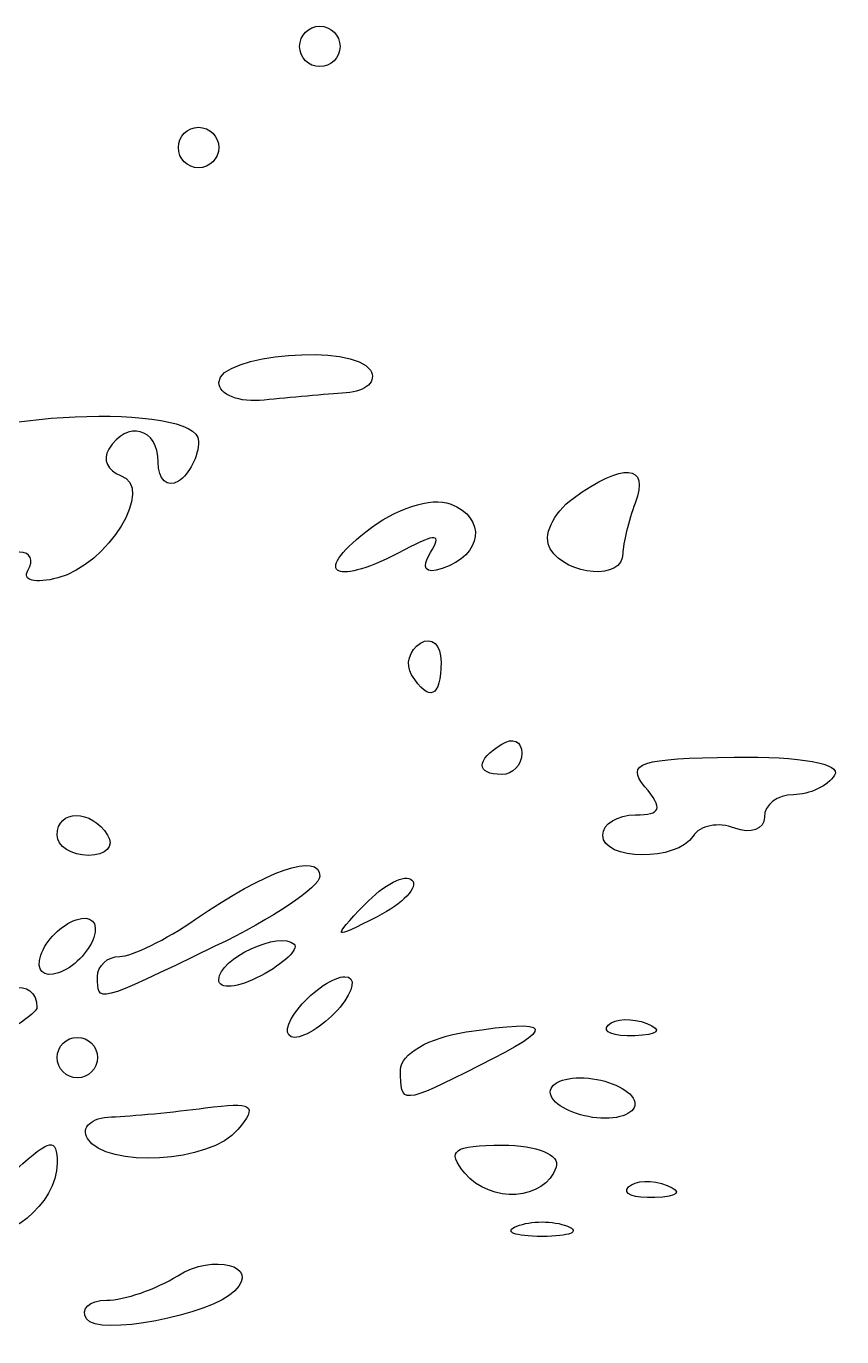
# Model space of a CAD drawing. Header units: centimetres. Extents: x -12.1 to 12.1, y -9.6 to 9.6.
# Drawn here: x 6.44 to 7.508, y -5.935 to -4.221 of the extents above; entities that cross this region are included whole.
import ezdxf

# ---------------------------------------------------------------- set-up
doc = ezdxf.new("R2010")
doc.units = ezdxf.units.CM
doc.header["$MEASUREMENT"] = 0
doc.layers.add('Layer 1', color=7, linetype='Continuous')

msp = doc.modelspace()

# ---------------------------------------------------------------- linework, layer by layer
at = {"layer": 'Layer 1'}
for points, knots in [([(6.85082, -4.24711), (6.85082, -4.23255), (6.83892, -4.22065), (6.82437, -4.22065), (6.82437, -4.22065), (6.80981, -4.22065), (6.79791, -4.23255), (6.79791, -4.24711), (6.79791, -4.24711), (6.79791, -4.26166), (6.80981, -4.27356), (6.82437, -4.27356), (6.82437, -4.27356), (6.83892, -4.27356), (6.85082, -4.26166), (6.85082, -4.24711)], [0, 0, 0, 0, 0.2, 0.2, 0.2, 0.2, 0.4, 0.4, 0.4, 0.4, 0.6, 0.6, 0.6, 0.6, 1, 1, 1, 1]), ([(6.69207, -4.3794), (6.69207, -4.36484), (6.68017, -4.35294), (6.66562, -4.35294), (6.66562, -4.35294), (6.65106, -4.35294), (6.63916, -4.36484), (6.63916, -4.3794), (6.63916, -4.3794), (6.63916, -4.39395), (6.65106, -4.40586), (6.66562, -4.40586), (6.66562, -4.40586), (6.68017, -4.40586), (6.69207, -4.39395), (6.69207, -4.3794)], [0, 0, 0, 0, 0.2, 0.2, 0.2, 0.2, 0.4, 0.4, 0.4, 0.4, 0.6, 0.6, 0.6, 0.6, 1, 1, 1, 1]), ([(6.859, -4.70027), (6.88532, -4.69842), (6.89954, -4.68505), (6.89059, -4.67057), (6.89059, -4.67057), (6.86869, -4.63513), (6.69219, -4.64945), (6.69213, -4.68667), (6.69213, -4.68667), (6.6921, -4.70287), (6.71886, -4.71332), (6.75161, -4.70989), (6.75161, -4.70989), (6.78435, -4.70646), (6.83267, -4.70213), (6.859, -4.70027)], [0, 0, 0, 0, 0.2, 0.2, 0.2, 0.2, 0.4, 0.4, 0.4, 0.4, 0.6, 0.6, 0.6, 0.6, 1, 1, 1, 1]), ([(6.11736, -5.02528), (6.16424, -5.01894), (6.24129, -5.01197), (6.28858, -5.00979), (6.28858, -5.00979), (6.37858, -5.00564), (6.39737, -4.97018), (6.3415, -4.90996), (6.3415, -4.90996), (6.31444, -4.8808), (6.31724, -4.87743), (6.35689, -4.89144), (6.35689, -4.89144), (6.38355, -4.90086), (6.41699, -4.90856), (6.43122, -4.90856), (6.43122, -4.90856), (6.44543, -4.90856), (6.4504, -4.91936), (6.44224, -4.93255), (6.44224, -4.93255), (6.43409, -4.94575), (6.45162, -4.95022), (6.48121, -4.94248), (6.48121, -4.94248), (6.54706, -4.92526), (6.60933, -4.82366), (6.56341, -4.80835), (6.56341, -4.80835), (6.54668, -4.80277), (6.53972, -4.78732), (6.54795, -4.77401), (6.54795, -4.77401), (6.57187, -4.73531), (6.6127, -4.74606), (6.6127, -4.79106), (6.6127, -4.79106), (6.6127, -4.81375), (6.62461, -4.82495), (6.63916, -4.81596), (6.63916, -4.81596), (6.65371, -4.80697), (6.66562, -4.78336), (6.66562, -4.76349), (6.66562, -4.76349), (6.66562, -4.71156), (6.3525, -4.72533), (6.31168, -4.77905), (6.31168, -4.77905), (6.29534, -4.80056), (6.23725, -4.84547), (6.18258, -4.87885), (6.18258, -4.87885), (6.12743, -4.91253), (6.09098, -4.95213), (6.10068, -4.96783), (6.10068, -4.96783), (6.1103, -4.98339), (6.10665, -4.989), (6.09258, -4.9803), (6.09258, -4.9803), (6.07851, -4.97161), (6.03203, -4.98853), (5.98928, -5.01791), (5.98928, -5.01791), (5.92476, -5.06226), (5.92179, -5.0684), (5.97184, -5.05407), (5.97184, -5.05407), (6.00499, -5.04458), (6.07048, -5.03162), (6.11736, -5.02528)], [0, 0, 0, 0, 0.0526316, 0.0526316, 0.0526316, 0.0526316, 0.1052632, 0.1052632, 0.1052632, 0.1052632, 0.1578947, 0.1578947, 0.1578947, 0.1578947, 0.2105263, 0.2105263, 0.2105263, 0.2105263, 0.2631579, 0.2631579, 0.2631579, 0.2631579, 0.3157895, 0.3157895, 0.3157895, 0.3157895, 0.3684211, 0.3684211, 0.3684211, 0.3684211, 0.4210526, 0.4210526, 0.4210526, 0.4210526, 0.4736842, 0.4736842, 0.4736842, 0.4736842, 0.5263158, 0.5263158, 0.5263158, 0.5263158, 0.5789474, 0.5789474, 0.5789474, 0.5789474, 0.6315789, 0.6315789, 0.6315789, 0.6315789, 0.6842105, 0.6842105, 0.6842105, 0.6842105, 0.7368421, 0.7368421, 0.7368421, 0.7368421, 0.7894737, 0.7894737, 0.7894737, 0.7894737, 0.8421053, 0.8421053, 0.8421053, 0.8421053, 0.8947368, 0.8947368, 0.8947368, 0.8947368, 1, 1, 1, 1]), ([(7.22124, -4.91073), (7.22124, -4.89737), (7.22847, -4.8676), (7.2373, -4.84458), (7.2373, -4.84458), (7.25697, -4.79332), (7.22146, -4.79062), (7.15611, -4.8384), (7.15611, -4.8384), (7.12928, -4.85802), (7.1158, -4.88779), (7.12615, -4.90455), (7.12615, -4.90455), (7.14855, -4.94078), (7.22124, -4.9455), (7.22124, -4.91073)], [0, 0, 0, 0, 0.2, 0.2, 0.2, 0.2, 0.4, 0.4, 0.4, 0.4, 0.6, 0.6, 0.6, 0.6, 1, 1, 1, 1]), ([(6.93513, -4.90592), (6.97708, -4.88347), (6.98491, -4.88426), (6.96939, -4.90936), (6.96939, -4.90936), (6.9566, -4.93006), (6.96206, -4.93763), (6.98439, -4.93019), (6.98439, -4.93019), (7.0376, -4.91245), (7.04371, -4.86425), (6.99511, -4.84561), (6.99511, -4.84561), (6.97045, -4.83614), (6.92309, -4.85175), (6.88459, -4.88203), (6.88459, -4.88203), (6.81255, -4.9387), (6.84512, -4.9541), (6.93513, -4.90592)], [0, 0, 0, 0, 0.1666667, 0.1666667, 0.1666667, 0.1666667, 0.3333333, 0.3333333, 0.3333333, 0.3333333, 0.5, 0.5, 0.5, 0.5, 0.6666667, 0.6666667, 0.6666667, 0.6666667, 1, 1, 1, 1]), ([(6.98312, -5.05252), (6.98312, -5.02984), (6.97101, -5.01875), (6.95623, -5.02789), (6.95623, -5.02789), (6.94144, -5.03703), (6.93618, -5.0556), (6.94456, -5.06914), (6.94456, -5.06914), (6.96724, -5.10584), (6.98312, -5.099), (6.98312, -5.05252)], [0, 0, 0, 0, 0.25, 0.25, 0.25, 0.25, 0.5, 0.5, 0.5, 0.5, 1, 1, 1, 1]), ([(7.08895, -5.17159), (7.08895, -5.15617), (7.07704, -5.15092), (7.06249, -5.15992), (7.06249, -5.15992), (7.02859, -5.18087), (7.02859, -5.19961), (7.06249, -5.19961), (7.06249, -5.19961), (7.07704, -5.19961), (7.08895, -5.187), (7.08895, -5.17159)], [0, 0, 0, 0, 0.25, 0.25, 0.25, 0.25, 0.5, 0.5, 0.5, 0.5, 1, 1, 1, 1]), ([(7.31313, -5.28014), (7.32173, -5.26622), (7.34625, -5.26154), (7.36761, -5.26974), (7.36761, -5.26974), (7.38897, -5.27793), (7.40645, -5.27146), (7.40645, -5.25535), (7.40645, -5.25535), (7.40645, -5.23924), (7.4236, -5.22606), (7.44457, -5.22606), (7.44457, -5.22606), (7.46554, -5.22606), (7.48979, -5.2146), (7.49844, -5.20059), (7.49844, -5.20059), (7.50786, -5.18536), (7.45492, -5.17583), (7.36675, -5.17688), (7.36675, -5.17688), (7.24369, -5.17835), (7.22439, -5.18475), (7.24998, -5.21558), (7.24998, -5.21558), (7.27407, -5.24461), (7.27145, -5.25252), (7.23771, -5.25252), (7.23771, -5.25252), (7.2141, -5.25252), (7.19478, -5.26443), (7.19478, -5.27898), (7.19478, -5.27898), (7.19478, -5.31275), (7.29239, -5.3137), (7.31313, -5.28014)], [0, 0, 0, 0, 0.1, 0.1, 0.1, 0.1, 0.2, 0.2, 0.2, 0.2, 0.3, 0.3, 0.3, 0.3, 0.4, 0.4, 0.4, 0.4, 0.5, 0.5, 0.5, 0.5, 0.6, 0.6, 0.6, 0.6, 0.7, 0.7, 0.7, 0.7, 0.8, 0.8, 0.8, 0.8, 1, 1, 1, 1]), ([(6.54655, -5.27898), (6.52539, -5.24475), (6.48041, -5.24475), (6.48041, -5.27898), (6.48041, -5.27898), (6.48041, -5.29353), (6.49897, -5.30544), (6.52166, -5.30544), (6.52166, -5.30544), (6.54434, -5.30544), (6.55555, -5.29353), (6.54655, -5.27898)], [0, 0, 0, 0, 0.25, 0.25, 0.25, 0.25, 0.5, 0.5, 0.5, 0.5, 1, 1, 1, 1]), ([(6.68712, -5.42444), (6.7626, -5.38802), (6.82437, -5.34673), (6.82437, -5.33266), (6.82437, -5.33266), (6.82437, -5.3008), (6.75375, -5.32528), (6.66153, -5.38912), (6.66153, -5.38912), (6.6229, -5.41586), (6.57826, -5.43773), (6.56231, -5.43773), (6.56231, -5.43773), (6.54637, -5.43773), (6.53332, -5.44964), (6.53332, -5.46419), (6.53332, -5.46419), (6.53332, -5.49937), (6.53004, -5.50022), (6.68712, -5.42444)], [0, 0, 0, 0, 0.1666667, 0.1666667, 0.1666667, 0.1666667, 0.3333333, 0.3333333, 0.3333333, 0.3333333, 0.5, 0.5, 0.5, 0.5, 0.6666667, 0.6666667, 0.6666667, 0.6666667, 1, 1, 1, 1]), ([(6.94506, -5.33794), (6.93619, -5.32907), (6.90839, -5.34334), (6.88327, -5.36964), (6.88327, -5.36964), (6.8396, -5.41535), (6.84032, -5.41606), (6.89939, -5.38576), (6.89939, -5.38576), (6.93338, -5.36833), (6.95393, -5.34681), (6.94506, -5.33794)], [0, 0, 0, 0, 0.25, 0.25, 0.25, 0.25, 0.5, 0.5, 0.5, 0.5, 1, 1, 1, 1]), ([(6.52836, -5.41293), (6.53498, -5.39308), (6.52506, -5.38316), (6.50521, -5.38977), (6.50521, -5.38977), (6.48611, -5.39614), (6.46528, -5.41698), (6.45891, -5.43608), (6.45891, -5.43608), (6.4523, -5.45592), (6.46222, -5.46584), (6.48206, -5.45923), (6.48206, -5.45923), (6.50116, -5.45286), (6.52199, -5.43203), (6.52836, -5.41293)], [0, 0, 0, 0, 0.2, 0.2, 0.2, 0.2, 0.4, 0.4, 0.4, 0.4, 0.6, 0.6, 0.6, 0.6, 1, 1, 1, 1]), ([(6.79073, -5.42173), (6.77221, -5.40322), (6.69207, -5.44076), (6.69207, -5.46795), (6.69207, -5.46795), (6.69207, -5.48147), (6.71689, -5.47923), (6.74726, -5.46298), (6.74726, -5.46298), (6.77761, -5.44673), (6.79717, -5.42817), (6.79073, -5.42173)], [0, 0, 0, 0, 0.25, 0.25, 0.25, 0.25, 0.5, 0.5, 0.5, 0.5, 1, 1, 1, 1]), ([(6.45395, -5.50451), (6.45395, -5.46322), (6.39825, -5.47286), (6.3739, -5.51837), (6.3739, -5.51837), (6.34656, -5.56945), (6.34863, -5.57161), (6.39903, -5.54464), (6.39903, -5.54464), (6.42923, -5.52847), (6.45395, -5.51041), (6.45395, -5.50451)], [0, 0, 0, 0, 0.25, 0.25, 0.25, 0.25, 0.5, 0.5, 0.5, 0.5, 1, 1, 1, 1]), ([(6.85082, -5.50388), (6.8692, -5.48174), (6.87206, -5.46419), (6.8573, -5.46419), (6.8573, -5.46419), (6.84275, -5.46419), (6.81602, -5.48205), (6.79791, -5.50388), (6.79791, -5.50388), (6.77953, -5.52601), (6.77667, -5.54356), (6.79143, -5.54356), (6.79143, -5.54356), (6.80598, -5.54356), (6.83271, -5.5257), (6.85082, -5.50388)], [0, 0, 0, 0, 0.2, 0.2, 0.2, 0.2, 0.4, 0.4, 0.4, 0.4, 0.6, 0.6, 0.6, 0.6, 1, 1, 1, 1]), ([(7.03361, -5.58049), (7.13547, -5.52968), (7.13123, -5.51895), (7.01619, -5.53647), (7.01619, -5.53647), (6.96682, -5.54399), (6.9302, -5.56519), (6.9302, -5.58625), (6.9302, -5.58625), (6.9302, -5.63199), (6.93042, -5.63197), (7.03361, -5.58049)], [0, 0, 0, 0, 0.25, 0.25, 0.25, 0.25, 0.5, 0.5, 0.5, 0.5, 1, 1, 1, 1]), ([(7.25266, -5.52549), (7.23356, -5.51785), (7.21074, -5.51879), (7.20195, -5.52758), (7.20195, -5.52758), (7.19316, -5.53637), (7.20878, -5.54262), (7.23667, -5.54147), (7.23667, -5.54147), (7.2675, -5.54021), (7.27377, -5.53394), (7.25266, -5.52549)], [0, 0, 0, 0, 0.25, 0.25, 0.25, 0.25, 0.5, 0.5, 0.5, 0.5, 1, 1, 1, 1]), ([(6.53332, -5.57002), (6.53332, -5.55547), (6.52142, -5.54356), (6.50687, -5.54356), (6.50687, -5.54356), (6.49231, -5.54356), (6.48041, -5.55547), (6.48041, -5.57002), (6.48041, -5.57002), (6.48041, -5.58457), (6.49231, -5.59648), (6.50687, -5.59648), (6.50687, -5.59648), (6.52142, -5.59648), (6.53332, -5.58457), (6.53332, -5.57002)], [0, 0, 0, 0, 0.2, 0.2, 0.2, 0.2, 0.4, 0.4, 0.4, 0.4, 0.6, 0.6, 0.6, 0.6, 1, 1, 1, 1]), ([(7.23447, -5.62294), (7.22547, -5.60839), (7.1943, -5.59648), (7.1652, -5.59648), (7.1652, -5.59648), (7.1361, -5.59648), (7.11964, -5.60839), (7.12864, -5.62294), (7.12864, -5.62294), (7.13763, -5.63749), (7.1688, -5.6494), (7.1979, -5.6494), (7.1979, -5.6494), (7.22701, -5.6494), (7.24346, -5.63749), (7.23447, -5.62294)], [0, 0, 0, 0, 0.2, 0.2, 0.2, 0.2, 0.4, 0.4, 0.4, 0.4, 0.6, 0.6, 0.6, 0.6, 1, 1, 1, 1]), ([(6.7172, -5.66423), (6.74365, -5.63236), (6.73662, -5.62774), (6.67414, -5.63595), (6.67414, -5.63595), (6.63307, -5.64134), (6.57793, -5.64657), (6.5516, -5.64757), (6.5516, -5.64757), (6.52528, -5.64858), (6.5111, -5.6613), (6.5201, -5.67586), (6.5201, -5.67586), (6.54471, -5.71568), (6.68118, -5.70763), (6.7172, -5.66423)], [0, 0, 0, 0, 0.2, 0.2, 0.2, 0.2, 0.4, 0.4, 0.4, 0.4, 0.6, 0.6, 0.6, 0.6, 1, 1, 1, 1]), ([(6.31328, -5.81625), (6.3305, -5.79433), (6.35781, -5.78456), (6.37397, -5.79455), (6.37397, -5.79455), (6.41129, -5.81761), (6.48041, -5.76153), (6.48041, -5.7082), (6.48041, -5.7082), (6.48041, -5.67422), (6.47183, -5.67541), (6.42749, -5.71554), (6.42749, -5.71554), (6.39839, -5.74188), (6.37457, -5.75418), (6.37457, -5.74286), (6.37457, -5.74286), (6.37457, -5.73155), (6.35795, -5.73609), (6.33763, -5.75295), (6.33763, -5.75295), (6.31731, -5.76982), (6.2548, -5.80737), (6.19872, -5.83641), (6.19872, -5.83641), (6.19872, -5.83641), (6.09676, -5.88921), (6.09676, -5.88921), (6.09676, -5.88921), (6.09676, -5.88921), (6.18937, -5.87266), (6.18937, -5.87266), (6.18937, -5.87266), (6.2403, -5.86356), (6.29606, -5.83818), (6.31328, -5.81625)], [0, 0, 0, 0, 0.1, 0.1, 0.1, 0.1, 0.2, 0.2, 0.2, 0.2, 0.3, 0.3, 0.3, 0.3, 0.4, 0.4, 0.4, 0.4, 0.5, 0.5, 0.5, 0.5, 0.6, 0.6, 0.6, 0.6, 0.7, 0.7, 0.7, 0.7, 0.8, 0.8, 0.8, 0.8, 1, 1, 1, 1]), ([(7.13379, -5.71334), (7.13923, -5.69699), (7.10909, -5.68467), (7.06364, -5.68467), (7.06364, -5.68467), (6.99899, -5.68467), (6.98966, -5.69155), (7.01418, -5.72109), (7.01418, -5.72109), (7.04801, -5.76186), (7.11918, -5.75725), (7.13379, -5.71334)], [0, 0, 0, 0, 0.25, 0.25, 0.25, 0.25, 0.5, 0.5, 0.5, 0.5, 1, 1, 1, 1]), ([(7.27912, -5.73716), (7.26002, -5.72951), (7.2372, -5.73045), (7.22841, -5.73924), (7.22841, -5.73924), (7.21961, -5.74804), (7.23524, -5.75429), (7.26313, -5.75314), (7.26313, -5.75314), (7.29395, -5.75187), (7.30022, -5.7456), (7.27912, -5.73716)], [0, 0, 0, 0, 0.25, 0.25, 0.25, 0.25, 0.5, 0.5, 0.5, 0.5, 1, 1, 1, 1]), ([(7.14848, -5.79062), (7.13029, -5.78328), (7.10052, -5.78328), (7.08233, -5.79062), (7.08233, -5.79062), (7.06414, -5.79796), (7.07903, -5.80397), (7.11541, -5.80397), (7.11541, -5.80397), (7.15179, -5.80397), (7.16667, -5.79796), (7.14848, -5.79062)], [0, 0, 0, 0, 0.25, 0.25, 0.25, 0.25, 0.5, 0.5, 0.5, 0.5, 1, 1, 1, 1]), ([(6.7133, -5.87511), (6.74625, -5.84216), (6.68521, -5.82616), (6.63831, -5.85545), (6.63831, -5.85545), (6.61007, -5.87309), (6.56823, -5.88752), (6.54535, -5.88752), (6.54535, -5.88752), (6.52247, -5.88752), (6.51056, -5.89855), (6.51889, -5.91203), (6.51889, -5.91203), (6.53328, -5.93531), (6.68119, -5.90722), (6.7133, -5.87511)], [0, 0, 0, 0, 0.2, 0.2, 0.2, 0.2, 0.4, 0.4, 0.4, 0.4, 0.6, 0.6, 0.6, 0.6, 1, 1, 1, 1])]:
    msp.add_open_spline(points, degree=3, knots=knots, dxfattribs=at)

doc.saveas('drawing.dxf')
